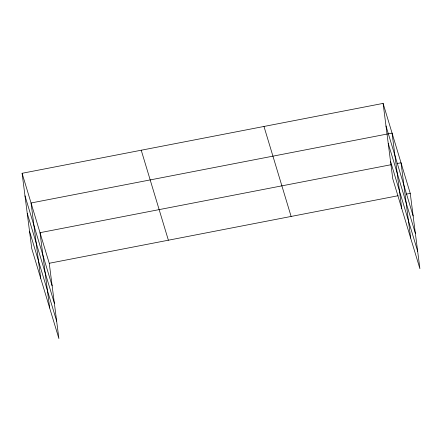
<?xml version="1.0" encoding="UTF-8"?>
<svg xmlns="http://www.w3.org/2000/svg" width="442" height="442" viewBox="0 0 442 442"><rect width="100%" height="100%" fill="white"/><g stroke="black" fill="none" stroke-linecap="round" stroke-linejoin="round"><path stroke-width="0.66" d="M22.1 173.286L49.244 263.272L58.896 338.6L31.752 248.614L22.1 173.286L383.103 103.4L410.248 193.386L419.9 268.714L392.756 178.728L383.103 103.4M391.546 164.623L40.018 232.68L49.664 308.008M396.96 163.573L401.021 162.789L410.673 238.116M49.244 263.272L398.065 195.74M406.187 194.171L410.248 193.386M385.993 125.953L413.137 215.934M388.225 143.368L415.369 233.354M390.524 161.313L417.668 251.299M263.973 126.462L291.118 216.447M141.23 150.225L168.374 240.21M24.99 195.839L52.134 285.825M27.222 213.254L54.366 303.24M29.52 231.199L56.664 321.185M401.712 208.425L392.065 133.092L31.056 202.983L40.708 278.311"/></g></svg>
